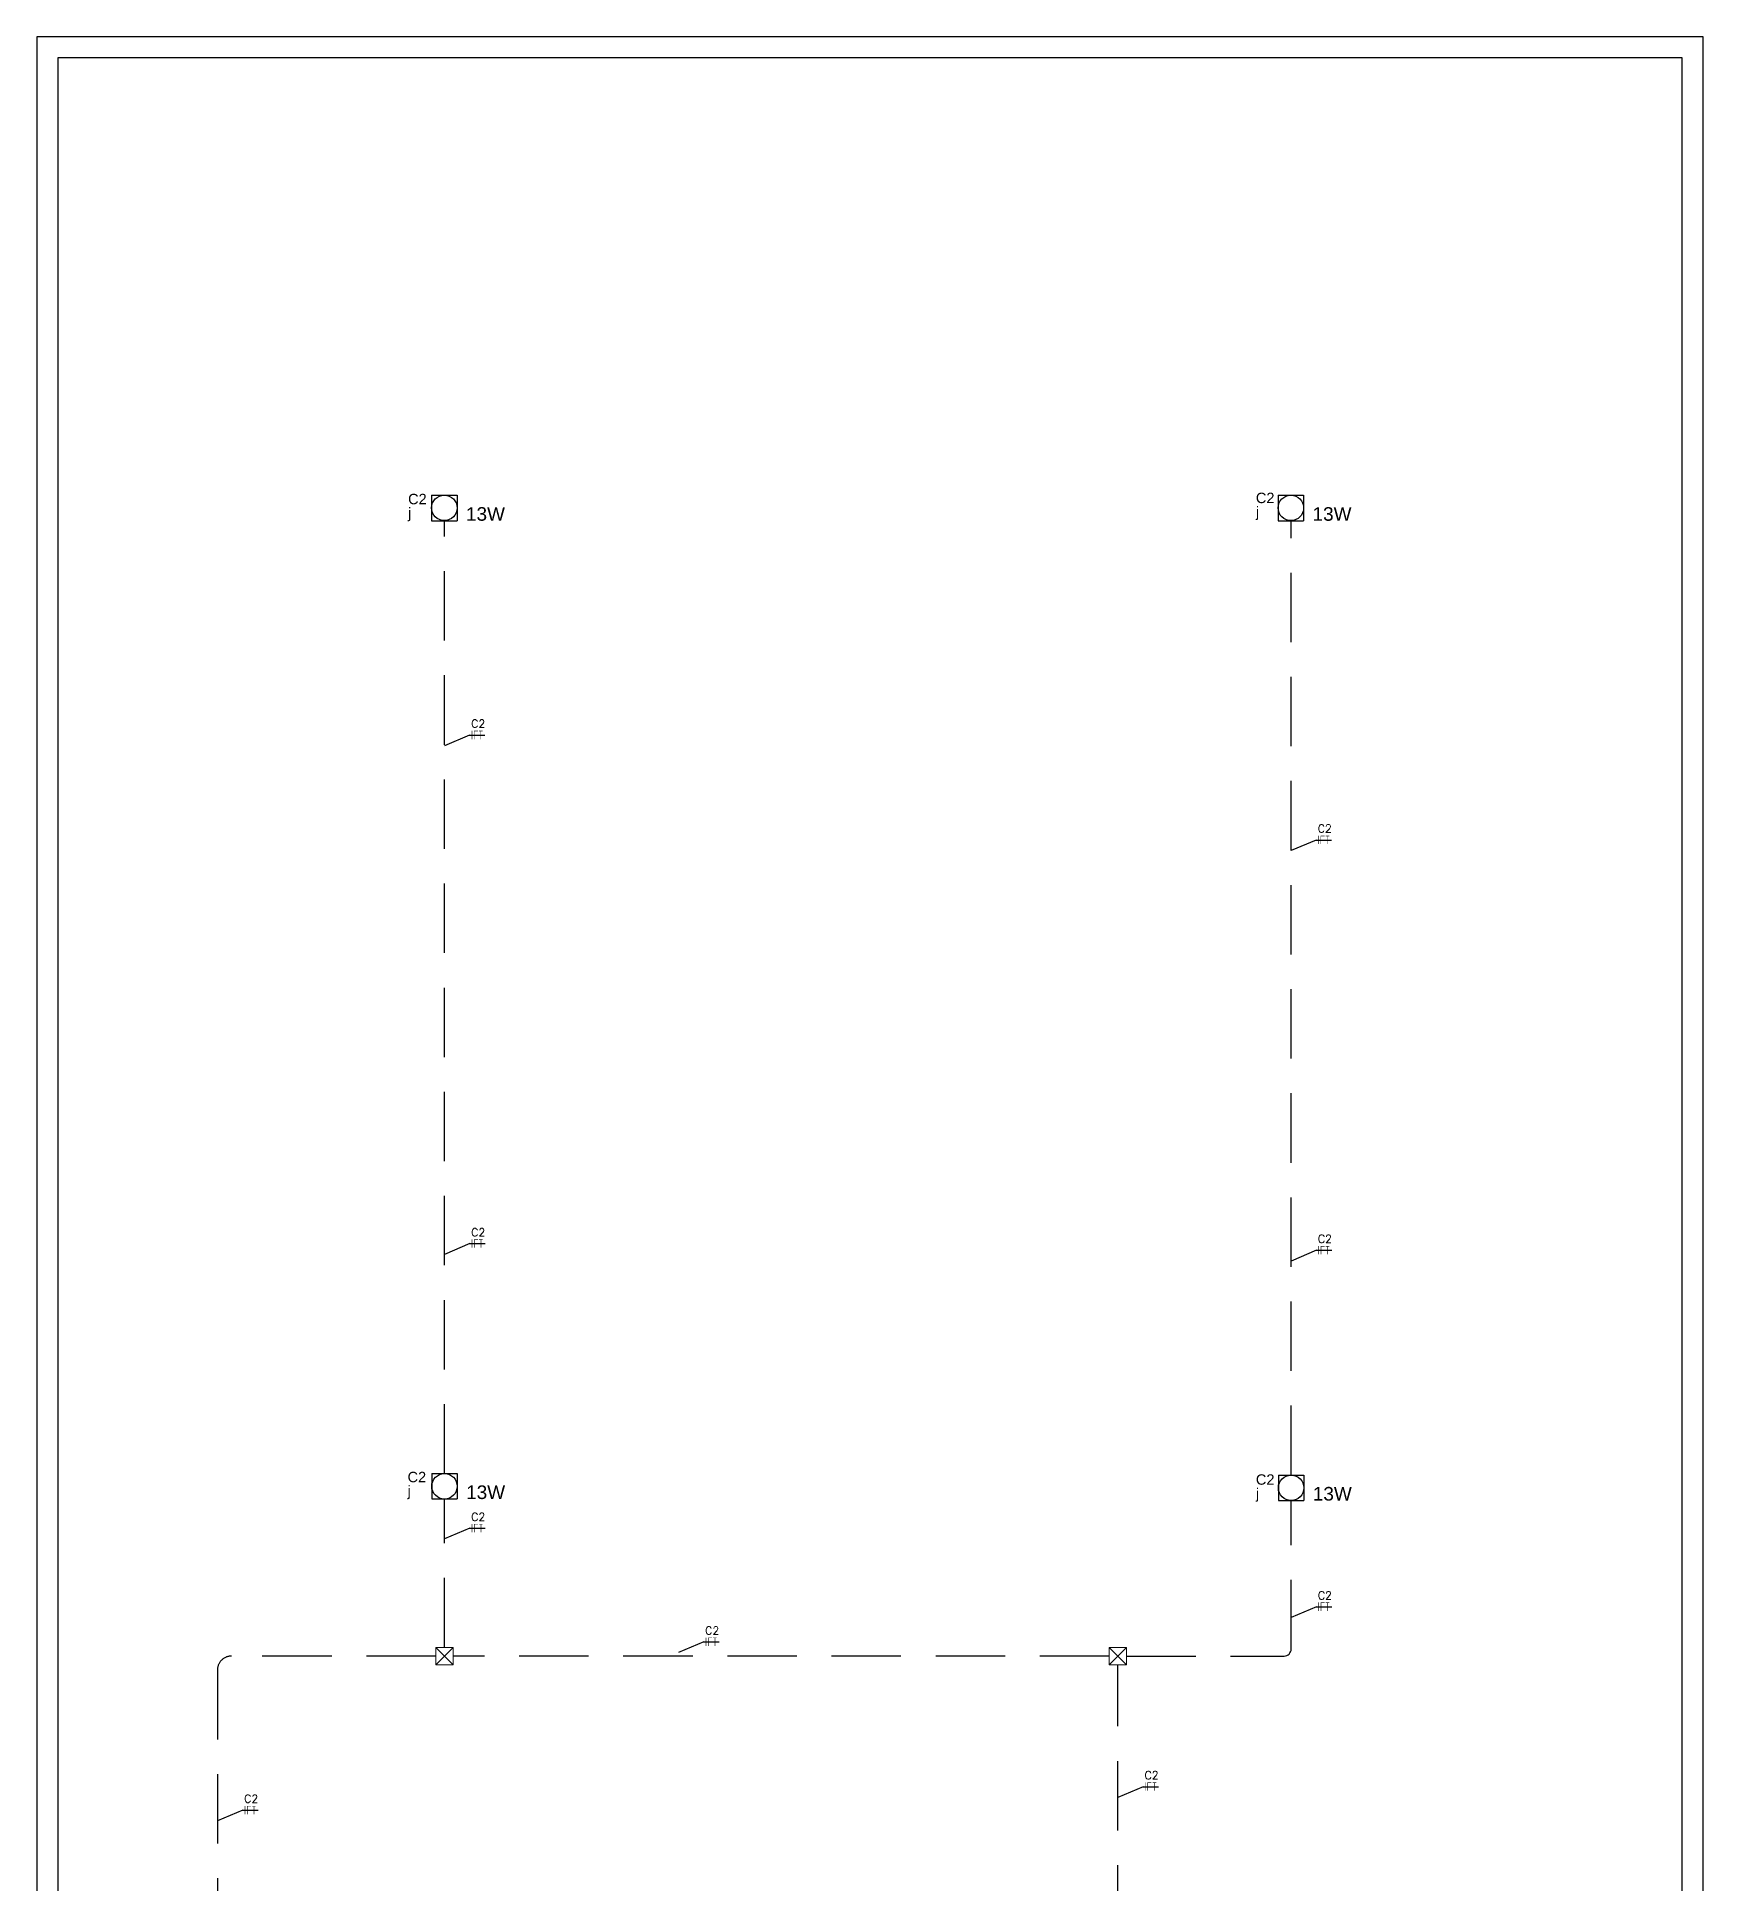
# Model space of a CAD drawing. Header units: millimetres. Extents: x 919107448 to 1838457809, y 576475876 to 1049404419.
# Drawn here: x 919228621 to 919229821, y 576497699 to 576499029 of the extents above; entities that cross this region are included whole.
import ezdxf
from ezdxf.enums import TextEntityAlignment as Align

# ---------------------------------------------------------------- set-up
doc = ezdxf.new("R2010")
doc.units = ezdxf.units.MM
doc.linetypes.add('DASHED', pattern=[0.75, 0.5, -0.25])
for name, color, linetype in [('Arquitetura', 253, 'Continuous'), ('ENE-ELETRO_EMBUTIDO', 4, 'Continuous'), ('ENE-ELETRO_PISO', 4, 'DASHED'), ('ENE-FIAÇÃO', 2, 'Continuous'), ('ENE-LUMINÁRIAS', 2, 'Continuous')]:
    doc.layers.add(name, color=color, linetype=linetype)
doc.layers.add('P-SIMBOL', color=5, linetype='Continuous', lineweight=20)
doc.styles.add('Arial', font='arial.ttf')
doc.styles.add('SIMPLEX', font='simplex.shx')

# ---------------------------------------------------------------- blocks, each defined once
blk = doc.blocks.new('Caixa de passagem piso')
at = {"layer": 'P-SIMBOL'}
for p, q in [((919229416.4, 576497885.1), (919229428.8, 576497885.1)), ((919229416.4, 576497885.1), (919229416.4, 576497872.7)), ((919229416.4, 576497885.1), (919229428.8, 576497872.7)), ((919229428.8, 576497885.1), (919229416.4, 576497872.7)), ((919229428.8, 576497885.1), (919229428.8, 576497872.7)), ((919229416.4, 576497872.7), (919229428.8, 576497872.7))]:
    blk.add_line(p, q, dxfattribs=at)
blk = doc.blocks.new('*U146')
at = {"layer": 'ENE-FIAÇÃO', "color": 1}
blk.add_line((-0.165, -0.003), (0.167, -0.003), dxfattribs=at)
at = {"layer": 'ENE-FIAÇÃO', "const_width": 0.0121}
for points in [[(-0.115, 0.091), (-0.115, -0.091)], [(0.013, 0.085), (-0.066, 0.085), (-0.066, -0.091)], [(0.038, 0.085), (0.117, 0.085)], [(0.077, 0.085), (0.077, -0.091)]]:
    blk.add_lwpolyline(points, dxfattribs=at)

msp = doc.modelspace()

# ---------------------------------------------------------------- linework, layer by layer
at = {"layer": 'Arquitetura'}
for p, q in [((919229820.6, 576499029.1), (919228620.6, 576499029.1)), ((919228620.6, 576499029.1), (919228620.6, 576496029.1)), ((919229820.6, 576497662.1), (919229820.6, 576499029.1)), ((919229805.6, 576499014.1), (919228635.6, 576499014.1)), ((919228635.6, 576499014.1), (919228635.6, 576496029.1)), ((919229805.6, 576497662.1), (919229805.6, 576499014.1))]:
    msp.add_line(p, q, dxfattribs=at)
at = {"layer": 'ENE-ELETRO_EMBUTIDO'}
msp.add_arc((919229518.9, 576497867.7), 5, 270, 0.0078, dxfattribs=at)
at = {"layer": 'ENE-ELETRO_PISO', "ltscale": 100}
for p, q in [((919228914.1, 576497994.2), (919228914, 576498680.6)), ((919229523.9, 576497993.1), (919229523.8, 576498680.6)), ((919228914.1, 576497869), (919228914.1, 576497975.9)), ((919229523.9, 576497867.7), (919229523.9, 576497974.7)), ((919228907.9, 576497862.7), (919228760.6, 576497862.7)), ((919229392.9, 576497862.7), (919228920.3, 576497862.7)), ((919229405.3, 576497862.7), (919229518.9, 576497862.7)), ((919228750.6, 576497852.7), (919228750.6, 576497487.2)), ((919229399.1, 576497662.1), (919229399.1, 576497856.5))]:
    msp.add_line(p, q, dxfattribs=at)
msp.add_arc((919228760.6, 576497852.7), 10, 90, 180.0078, dxfattribs=at)
at = {"layer": 'ENE-FIAÇÃO', "color": 1}
for points in [[(919228932.2, 576498526.1), (919228914, 576498518.5)], [(919229542, 576498450.5), (919229523.8, 576498442.9)], [(919228932.3, 576498159.8), (919228914.1, 576498152.1)], [(919229542.1, 576498155), (919229523.9, 576498147.3)], [(919228932.3, 576497954.8), (919228914.1, 576497947.1)], [(919229542.1, 576497898.2), (919229523.9, 576497890.5)], [(919229100.8, 576497872.9), (919229082.6, 576497865.2)], [(919229417.3, 576497768.6), (919229399.1, 576497760.9)], [(919228768.8, 576497751.7), (919228750.6, 576497744.1)]]:
    msp.add_lwpolyline(points, dxfattribs=at)
at = {"layer": 'ENE-LUMINÁRIAS'}
for p, q in [((919228904.8, 576498698.9), (919228923.2, 576498699)), ((919228904.8, 576498698.9), (919228904.8, 576498680.6)), ((919228923.2, 576498699), (919228923.2, 576498680.6)), ((919229514.5, 576498698.9), (919229532.8, 576498699)), ((919229514.5, 576498698.9), (919229514.5, 576498680.6)), ((919229532.8, 576498699), (919229532.8, 576498680.6)), ((919228904.8, 576498680.6), (919228923.2, 576498680.6)), ((919229514.5, 576498680.6), (919229532.8, 576498680.6)), ((919228904.9, 576497994.2), (919228923.3, 576497994.2)), ((919228904.9, 576497994.2), (919228904.9, 576497975.9)), ((919228923.3, 576497994.2), (919228923.3, 576497975.9)), ((919229514.7, 576497993.1), (919229533, 576497993.1)), ((919229514.7, 576497993.1), (919229514.7, 576497974.7)), ((919229533, 576497993.1), (919229533, 576497974.7)), ((919228904.9, 576497975.9), (919228923.3, 576497975.9)), ((919229514.7, 576497974.7), (919229533, 576497974.7))]:
    msp.add_line(p, q, dxfattribs=at)
for centre in [(919228914, 576498689.8), (919229523.7, 576498689.8), (919228914.1, 576497985), (919229523.9, 576497983.9)]:
    msp.add_circle(centre, 9.18, dxfattribs=at)

# ---------------------------------------------------------------- block references
at = {"layer": 'ENE-ELETRO_EMBUTIDO'}
for p in [(-508.5, -16.2), (-23.6, -16.2)]:
    msp.add_blockref('Caixa de passagem piso', p, dxfattribs=at)
at = {"layer": 'ENE-FIAÇÃO', "color": 3}
ref = msp.add_blockref('*U146', (919228937.7, 576498526.2), dxfattribs=dict(at, xscale=33.22527574230886, yscale=33.22527574230886, zscale=33.22527574230886))
ref.add_attrib('QXXX', 'C2', dxfattribs={"color": 7, "height": 5.76, "style": 'SIMPLEX'}).set_placement((919228938.4, 576498531.5), align=Align.CENTER)
ref = msp.add_blockref('*U146', (919229547.5, 576498450.6), dxfattribs=dict(at, xscale=33.22527574230886, yscale=33.22527574230886, zscale=33.22527574230886))
ref.add_attrib('QXXX', 'C2', dxfattribs={"color": 7, "height": 5.76, "style": 'SIMPLEX'}).set_placement((919229548.1, 576498455.9), align=Align.CENTER)
ref = msp.add_blockref('*U146', (919228937.8, 576498159.9), dxfattribs=dict(at, xscale=33.22527574230886, yscale=33.22527574230886, zscale=33.22527574230886))
ref.add_attrib('QXXX', 'C2', dxfattribs={"color": 7, "height": 5.76, "style": 'SIMPLEX'}).set_placement((919228938.4, 576498165.1), align=Align.CENTER)
ref = msp.add_blockref('*U146', (919229547.6, 576498155.1), dxfattribs=dict(at, xscale=33.22527574230886, yscale=33.22527574230886, zscale=33.22527574230886))
ref.add_attrib('QXXX', 'C2', dxfattribs={"color": 7, "height": 5.76, "style": 'SIMPLEX'}).set_placement((919229548.2, 576498160.4), align=Align.CENTER)
ref = msp.add_blockref('*U146', (919228937.8, 576497954.9), dxfattribs=dict(at, xscale=33.22527574230886, yscale=33.22527574230886, zscale=33.22527574230886))
ref.add_attrib('QXXX', 'C2', dxfattribs={"color": 7, "height": 5.76, "style": 'SIMPLEX'}).set_placement((919228938.4, 576497960.1), align=Align.CENTER)
ref = msp.add_blockref('*U146', (919229547.6, 576497898.3), dxfattribs=dict(at, xscale=33.22527574230886, yscale=33.22527574230886, zscale=33.22527574230886))
ref.add_attrib('QXXX', 'C2', dxfattribs={"color": 7, "height": 5.76, "style": 'SIMPLEX'}).set_placement((919229548.2, 576497903.5), align=Align.CENTER)
ref = msp.add_blockref('*U146', (919229106.3, 576497873), dxfattribs=dict(at, xscale=33.22527574230886, yscale=33.22527574230886, zscale=33.22527574230886))
ref.add_attrib('QXXX', 'C2', dxfattribs={"color": 7, "height": 5.76, "style": 'SIMPLEX'}).set_placement((919229106.9, 576497878.2), align=Align.CENTER)
ref = msp.add_blockref('*U146', (919229422.8, 576497768.7), dxfattribs=dict(at, xscale=33.22527574230886, yscale=33.22527574230886, zscale=33.22527574230886))
ref.add_attrib('QXXX', 'C2', dxfattribs={"color": 7, "height": 5.76, "style": 'SIMPLEX'}).set_placement((919229423.4, 576497774), align=Align.CENTER)
ref = msp.add_blockref('*U146', (919228774.3, 576497751.8), dxfattribs=dict(at, xscale=33.22527574230886, yscale=33.22527574230886, zscale=33.22527574230886))
ref.add_attrib('QXXX', 'C2', dxfattribs={"color": 7, "height": 5.76, "style": 'SIMPLEX'}).set_placement((919228774.9, 576497757.1), align=Align.CENTER)

# ---------------------------------------------------------------- texts
at = {"layer": 'ENE-LUMINÁRIAS', "char_height": 7.5, "width": 11.738, "attachment_point": 7, "line_spacing_factor": 0.798, "style": 'Arial'}
for insert in [(919228887.9, 576498680.2), (919229498.5, 576498681), (919228887.5, 576497975.7), (919229498.5, 576497973.9)]:
    msp.add_mtext('\\pt0,7.5;C2\\Pj', dxfattribs=dict(at, insert=insert))
at = {"layer": 'ENE-LUMINÁRIAS', "char_height": 9.78, "width": 46.947, "attachment_point": 7, "rotation": 0.0078, "line_spacing_factor": 0.798, "style": 'Arial'}
for insert in [(919228925.8, 576498680.4), (919229535.5, 576498680.4), (919228925.9, 576497975.7), (919229535.7, 576497974.6)]:
    msp.add_mtext(' 13W', dxfattribs=dict(at, insert=insert))

doc.saveas('drawing.dxf')
